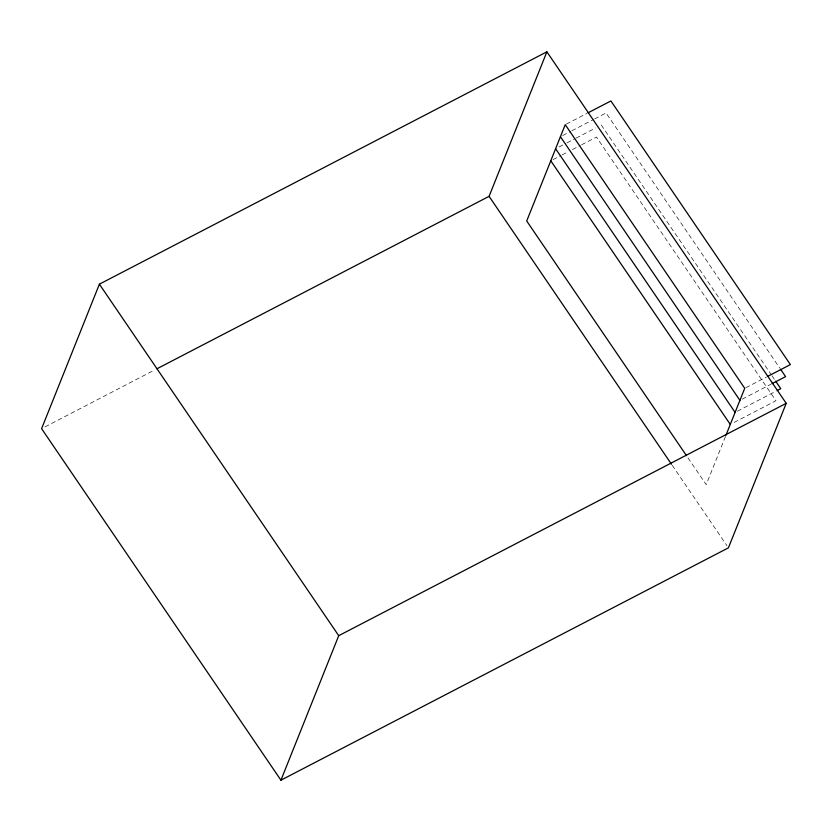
<?xml version="1.0" encoding="UTF-8"?>
<svg xmlns="http://www.w3.org/2000/svg" width="832" height="832" viewBox="0 0 832 832"><rect width="100%" height="100%" fill="white"/><g stroke="black" fill="none" stroke-linecap="round" stroke-linejoin="round"><path stroke-width="0.62" stroke-dasharray="4.16 3.12" d="M725.473 436.467L706.212 484.64L687.232 456.768M566.374 124.072L586.924 113.402M562.702 135.522L570.69 131.373M571.834 130.78L593.528 119.517M594.662 118.924L606.081 112.996L779.75 368.066M559.031 146.973L565.874 143.416M567.018 142.823L575.006 138.674M576.15 138.081L595.556 128.003M553.072 159.609L561.059 155.459M562.203 154.866L567.913 151.902M572.478 149.531L580.466 145.382M581.61 144.789L596.45 137.082L775.954 400.722L733.71 422.646M45.063 426.868L154.627 369.98M745.878 387.712L766.428 377.042M742.206 399.162L770.744 384.342M737.391 411.206L776.204 391.05M601.266 125.039L771.285 374.743M772.013 375.814L774.925 380.099M672.235 465.327L726.96 545.698"/><path stroke-width="1.25" d="M99.393 284.17L41.6 428.667L280.935 780.187L728.416 547.841L786.219 403.343L546.884 51.823L99.393 284.17L338.728 635.679L280.935 780.187M156.926 368.784L489.081 196.331L546.884 51.823M725.951 435.261L744.734 388.305L565.24 124.665L526.708 221L686.504 455.697M588.068 112.809L610.896 100.953L790.4 364.593L767.572 376.449M771.888 383.75L785.585 376.636L780.478 369.138M777.338 390.458L780.77 388.679L775.663 381.181M338.728 635.679L786.219 403.343M560.425 136.708L739.918 400.348M555.599 148.751L735.103 412.381M550.784 160.794L730.288 424.424M489.081 196.331L671.507 464.256"/></g></svg>
